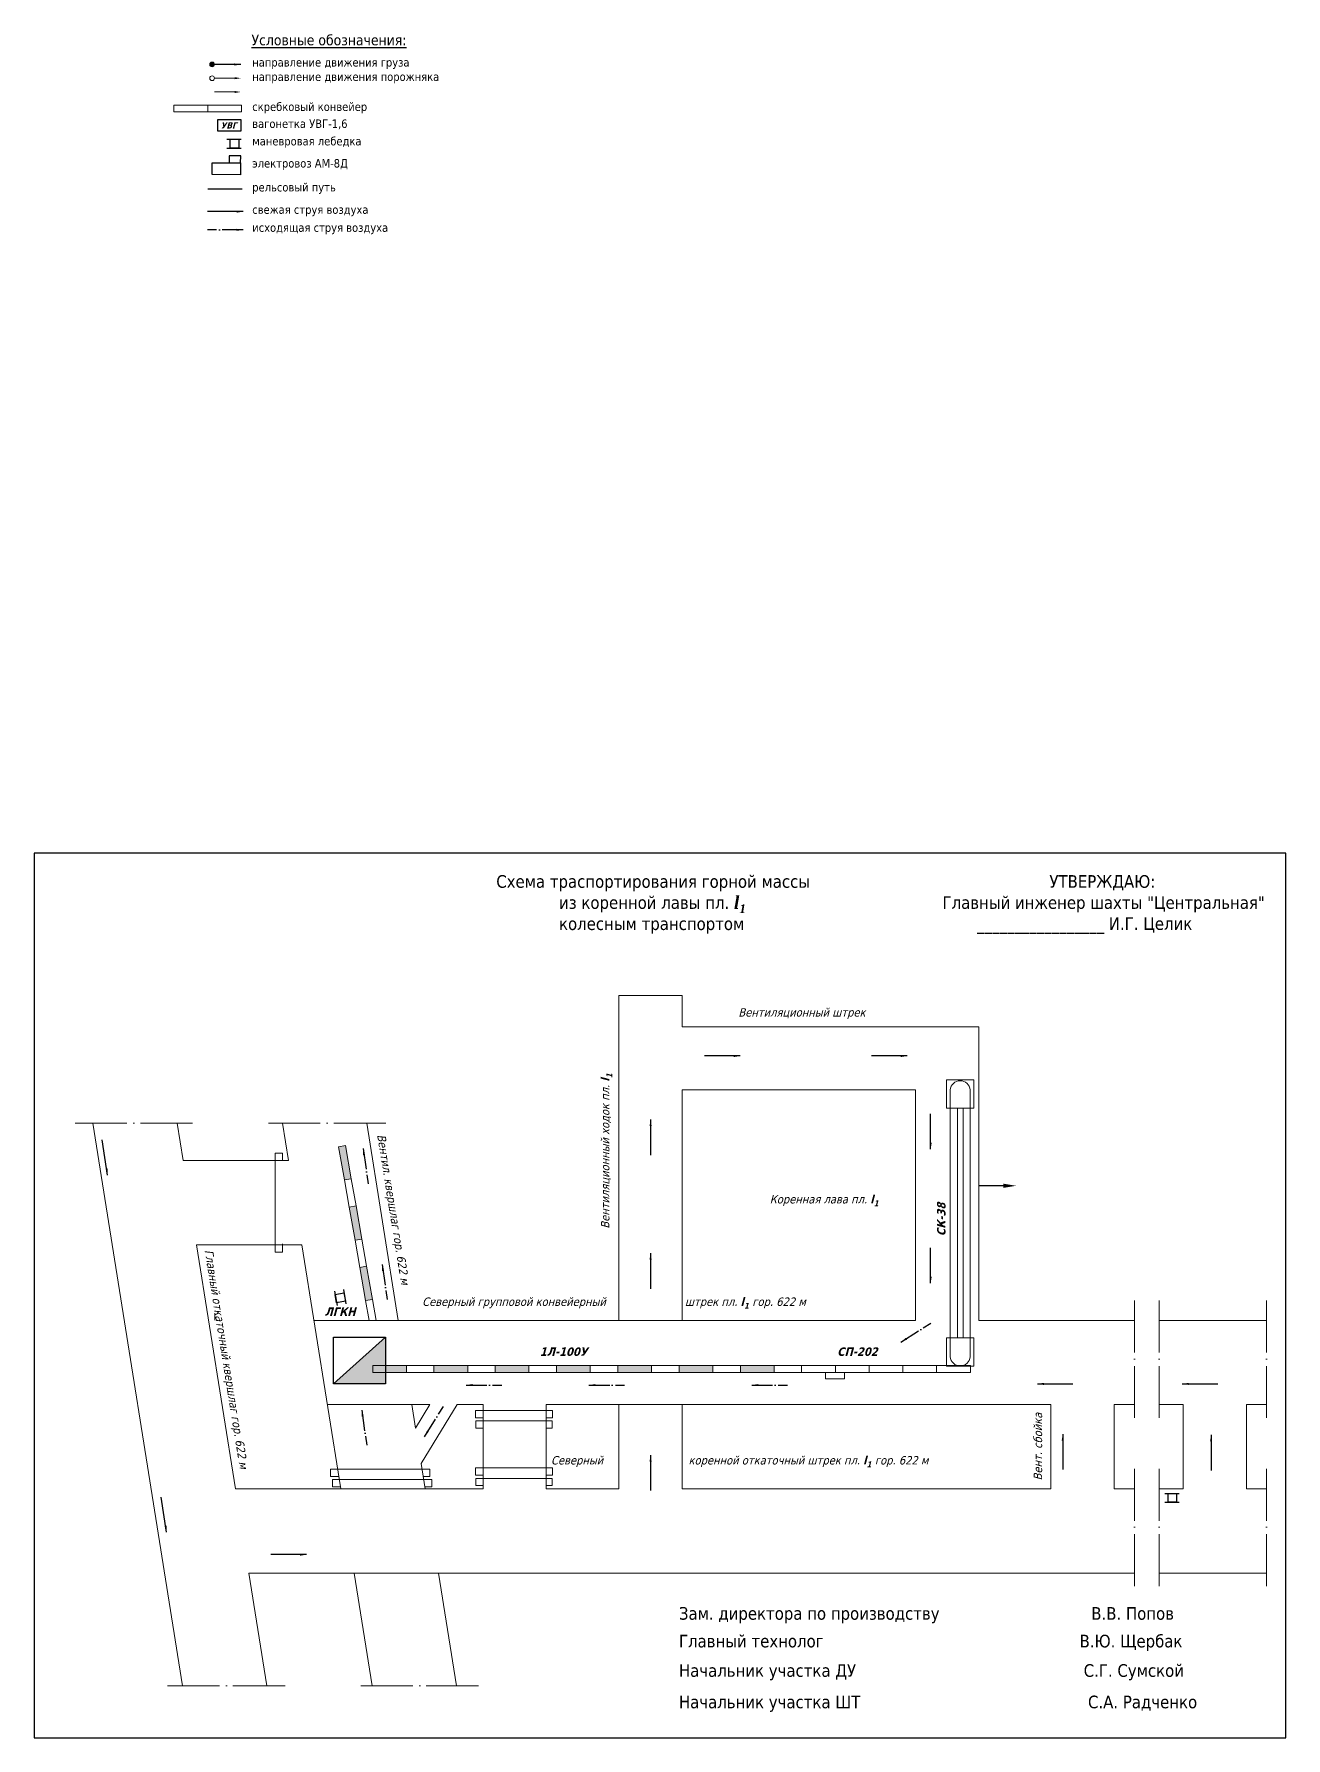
# Model space of a CAD drawing. Header units: millimetres. Extents: x 11621 to 12126, y -204 to 189.
# Drawn here: x 11621.1 to 11909.2, y -203.7 to 188.6 of the extents above; entities that cross this region are included whole.
import ezdxf

# ---------------------------------------------------------------- set-up
doc = ezdxf.new("R2010")
doc.units = ezdxf.units.MM
doc.linetypes.add('ACAD_ISO04W100', pattern=[30, 24, -3, 0, -3])
doc.styles.get("Standard").update_dxf_attribs({"font": 'TAHOMA.TTF'})
doc.dimstyles.new('ISO-25', dxfattribs={"dimtxt": 2.5, "dimasz": 2.5, "dimexe": 1.25, "dimexo": 0.625, "dimtad": 1, "dimdec": 0, "dimlfac": 50, "dimtxsty": 'Standard', "dimcen": 2.5, "dimadec": 0, "dimazin": 0, "dimtfac": 1, "dimtdec": 0, "dimtmove": 0, "dimatfit": 3, "dimfxl": 1, "dimarcsym": 0})

msp = doc.modelspace()

# ---------------------------------------------------------------- hatches: boundary and pattern name
at = {"lineweight": 15}
h = msp.add_hatch(color=7, dxfattribs=at)
edge = h.paths.add_edge_path()
edge.add_arc((11662.07, 181.57), 0.541, 0, 360)
at = {"lineweight": 30}
h = msp.add_hatch(color=9, dxfattribs=at)
h.paths.add_polyline_path([(11698.98, -102.78), (11697.64, -95.13), (11696.06, -95.41), (11697.4, -103.06)])
h.paths.add_polyline_path([(11696.55, -88.89), (11695.21, -81.24), (11693.63, -81.52), (11694.97, -89.17)])
h.paths.add_polyline_path([(11694.11, -75), (11692.77, -67.35), (11691.19, -67.63), (11692.53, -75.28)])
msp.add_hatch(color=7, dxfattribs=at).paths.add_polyline_path([(11702, -111.48), (11702, -122.19), (11690.05, -122.19)])
h = msp.add_hatch(color=9, dxfattribs=at)
h.paths.add_polyline_path([(11791.41, -117.98), (11783.64, -117.98), (11783.64, -119.59), (11791.41, -119.59)])
h.paths.add_polyline_path([(11777.31, -117.98), (11769.54, -117.98), (11769.54, -119.59), (11777.31, -119.59)])
h.paths.add_polyline_path([(11763.21, -117.98), (11755.44, -117.98), (11755.44, -119.59), (11763.21, -119.59)])
h.paths.add_polyline_path([(11749.1, -117.98), (11741.34, -117.98), (11741.34, -119.59), (11749.1, -119.59)])
h.paths.add_polyline_path([(11735, -117.98), (11727.24, -117.98), (11727.24, -119.59), (11735, -119.59)])
h.paths.add_polyline_path([(11720.9, -117.98), (11713.13, -117.98), (11713.13, -119.59), (11720.9, -119.59)])
h.paths.add_polyline_path([(11706.8, -117.98), (11699.03, -117.98), (11699.03, -119.59), (11706.8, -119.59)])

# ---------------------------------------------------------------- linework, layer by layer
at = {"color": 7, "lineweight": 30}
for p, q in [((11665.49, 164.37), (11668.8, 164.37)), ((11665.49, 162.33), (11668.8, 162.33)), ((11669, 152.86), (11661.08, 152.86)), ((11690.27, -100.89), (11690.84, -104.15)), ((11692.28, -100.53), (11692.85, -103.8)), ((11690.05, -122.19), (11702, -111.48)), ((11881.35, -147.45), (11884.66, -147.45)), ((11881.35, -149.49), (11884.66, -149.49))]:
    msp.add_line(p, q, dxfattribs=at)
at = {"color": 7, "lineweight": 15}
for p, q in [((11755.71, -107.61), (11755.71, -32.83)), ((11755.71, -32.83), (11770.26, -32.83)), ((11770.26, -40.01), (11770.26, -32.83)), ((11770.26, -40.01), (11838.53, -40.01)), ((11838.53, -107.61), (11838.53, -40.01)), ((11770.26, -54.56), (11823.98, -54.56)), ((11770.26, -107.61), (11770.26, -54.56)), ((11823.98, -107.61), (11823.98, -54.56)), ((11831.91, -116.08), (11831.91, -54.55)), ((11836.57, -116.08), (11836.57, -54.55)), ((11833.6, -111.64), (11833.6, -58.78)), ((11834.89, -111.64), (11834.89, -58.78)), ((11634.64, -62.18), (11655.27, -191.77)), ((11654.04, -62.18), (11655.41, -70.79)), ((11678.29, -62.18), (11679.66, -70.79)), ((11697.69, -62.18), (11704.92, -107.61)), ((11655.41, -70.79), (11679.66, -70.79)), ((11692.53, -75.28), (11693.63, -81.52)), ((11695.21, -81.24), (11694.11, -75)), ((11658.5, -90.19), (11667.44, -146.41)), ((11658.5, -90.19), (11682.75, -90.19)), ((11682.75, -90.19), (11691.69, -146.41)), ((11696.55, -88.89), (11694.97, -89.17)), ((11694.97, -89.17), (11696.06, -95.41)), ((11697.64, -95.13), (11696.55, -88.89)), ((11698.98, -102.78), (11697.4, -103.06)), ((11697.4, -103.06), (11698.2, -107.61)), ((11699.83, -107.61), (11698.98, -102.78)), ((11662.7, -105.94), (11662.7, -107.54)), ((11685.52, -107.61), (11823.98, -107.61)), ((11838.53, -107.61), (11874.36, -107.61)), ((11880.02, -107.61), (11904.7, -107.61)), ((11831.91, -116.08), (11831.91, -115.98)), ((11836.57, -116.08), (11836.57, -115.98)), ((11713.13, -117.98), (11706.8, -117.98)), ((11706.8, -117.98), (11706.8, -119.59)), ((11706.8, -119.59), (11713.13, -119.59)), ((11727.24, -117.98), (11720.9, -117.98)), ((11720.9, -117.98), (11720.9, -119.59)), ((11720.9, -119.59), (11727.24, -119.59)), ((11741.34, -117.98), (11735, -117.98)), ((11735, -117.98), (11735, -119.59)), ((11735, -119.59), (11741.34, -119.59)), ((11755.44, -117.98), (11749.1, -117.98)), ((11749.1, -117.98), (11749.1, -119.59)), ((11749.1, -119.59), (11755.44, -119.59)), ((11769.54, -117.98), (11763.21, -117.98)), ((11763.21, -117.98), (11763.21, -119.59)), ((11763.21, -119.59), (11769.54, -119.59)), ((11783.64, -117.98), (11777.31, -117.98)), ((11777.31, -117.98), (11777.31, -119.59)), ((11777.31, -119.59), (11783.64, -119.59)), ((11797.74, -117.98), (11791.41, -117.98)), ((11791.41, -117.98), (11791.41, -119.59)), ((11791.41, -119.59), (11797.74, -119.59)), ((11797.74, -119.59), (11797.74, -117.98)), ((11688.61, -127.01), (11712.2, -127.01)), ((11708.01, -127.01), (11708.87, -132.43)), ((11712.2, -127.01), (11708.87, -132.43)), ((11718.48, -127.01), (11710.16, -140.55)), ((11718.48, -127.01), (11724.43, -127.01)), ((11724.43, -146.41), (11724.43, -127.01)), ((11738.98, -146.41), (11738.98, -127.01)), ((11738.98, -127.01), (11855.1, -127.01)), ((11755.71, -146.41), (11755.71, -127.01)), ((11770.26, -146.41), (11770.26, -127.01)), ((11855.1, -146.41), (11855.1, -127.01)), ((11869.65, -146.41), (11869.65, -127.01)), ((11869.65, -127.01), (11874.36, -127.01)), ((11880.02, -127.01), (11885.59, -127.01)), ((11885.59, -146.41), (11885.59, -127.01)), ((11900.14, -146.41), (11900.14, -127.01)), ((11900.14, -127.01), (11904.7, -127.01)), ((11710.16, -140.55), (11711.09, -146.41)), ((11667.44, -146.41), (11724.43, -146.41)), ((11738.98, -146.41), (11755.71, -146.41)), ((11770.26, -146.41), (11855.1, -146.41)), ((11869.65, -146.41), (11874.36, -146.41)), ((11880.02, -146.41), (11885.59, -146.41)), ((11900.14, -146.41), (11904.7, -146.41)), ((11670.53, -165.81), (11874.36, -165.81)), ((11670.53, -165.81), (11674.67, -191.77)), ((11694.78, -165.81), (11698.92, -191.77)), ((11714.18, -165.81), (11718.32, -191.77)), ((11880.02, -165.81), (11904.7, -165.81))]:
    msp.add_line(p, q, dxfattribs=at)
at = {"color": 7, "linetype": 'ACAD_ISO04W100', "lineweight": 0, "ltscale": 0.5}
for p, q in [((11657.57, -62.18), (11630.53, -62.18)), ((11702.06, -62.18), (11675.02, -62.18)), ((11874.36, -103.04), (11874.36, -130.08)), ((11880.02, -103.04), (11880.02, -130.08)), ((11904.7, -103.04), (11904.7, -130.08)), ((11874.36, -141.75), (11874.36, -168.79)), ((11880.02, -141.75), (11880.02, -168.79)), ((11904.7, -141.75), (11904.7, -168.79)), ((11678.86, -191.77), (11651.82, -191.77)), ((11723.36, -191.77), (11696.32, -191.77))]:
    msp.add_line(p, q, dxfattribs=at)
at = {"color": 7, "lineweight": 0}
for p, q in [((11676.61, -91.9), (11676.61, -69.07)), ((11676.61, -69.07), (11678.25, -69.07)), ((11678.25, -69.07), (11678.25, -70.61)), ((11678.25, -91.9), (11678.25, -90.01)), ((11676.61, -91.9), (11678.25, -91.9)), ((11722.72, -128.37), (11740.44, -128.37)), ((11722.72, -128.37), (11722.72, -130.01)), ((11740.44, -128.37), (11740.44, -130.01)), ((11722.72, -130.01), (11724.43, -130.01)), ((11722.75, -130.77), (11740.36, -130.77)), ((11722.75, -130.77), (11722.75, -132.42)), ((11722.75, -132.42), (11724.43, -132.42)), ((11740.44, -130.01), (11738.98, -130.01)), ((11740.36, -132.42), (11738.98, -132.42)), ((11740.36, -130.77), (11740.36, -132.42)), ((11689.35, -141.88), (11712.18, -141.88)), ((11689.35, -141.88), (11689.35, -143.52)), ((11689.35, -143.52), (11691.24, -143.52)), ((11689.79, -144.28), (11712.63, -144.28)), ((11689.79, -144.28), (11689.79, -145.93)), ((11712.18, -143.52), (11710.64, -143.52)), ((11712.18, -141.88), (11712.18, -143.52)), ((11712.63, -144.28), (11712.63, -145.93)), ((11722.72, -141.57), (11740.44, -141.57)), ((11722.72, -141.57), (11722.72, -143.22)), ((11722.72, -143.22), (11724.43, -143.22)), ((11722.75, -143.98), (11740.36, -143.98)), ((11722.75, -143.98), (11722.75, -145.62)), ((11740.44, -143.22), (11738.98, -143.22)), ((11740.36, -143.98), (11740.36, -145.62)), ((11740.44, -141.57), (11740.44, -143.22)), ((11689.79, -145.93), (11691.68, -145.93)), ((11712.63, -145.93), (11711.08, -145.93)), ((11722.75, -145.62), (11724.43, -145.62)), ((11740.36, -145.62), (11738.98, -145.62))]:
    msp.add_line(p, q, dxfattribs=at)
at = {"color": 7, "lineweight": 15}
for points in [[(11667.23, 178.41), (11662.61, 178.41)], [(11667.23, 175.23), (11662.61, 175.23)]]:
    msp.add_lwpolyline(points, dxfattribs=at)
for points in [[(11653.29, 172.23), (11661.06, 172.23), (11661.06, 170.63), (11653.29, 170.63)], [(11661.06, 172.23), (11668.83, 172.23), (11668.83, 170.63), (11661.06, 170.63)], [(11831.05, -52.24), (11837.36, -52.24), (11837.36, -58.78), (11831.05, -58.78)], [(11694.11, -75), (11692.77, -67.35), (11691.19, -67.63), (11692.53, -75.28)], [(11696.55, -88.89), (11695.21, -81.24), (11693.63, -81.52), (11694.97, -89.17)], [(11698.98, -102.78), (11697.64, -95.13), (11696.06, -95.41), (11697.4, -103.06)], [(11831.05, -111.64), (11837.36, -111.64), (11837.36, -118.18), (11831.05, -118.18)], [(11706.8, -117.98), (11699.03, -117.98), (11699.03, -119.59), (11706.8, -119.59)], [(11720.9, -117.98), (11713.13, -117.98), (11713.13, -119.59), (11720.9, -119.59)], [(11735, -117.98), (11727.24, -117.98), (11727.24, -119.59), (11735, -119.59)], [(11749.1, -117.98), (11741.34, -117.98), (11741.34, -119.59), (11749.1, -119.59)], [(11763.21, -117.98), (11755.44, -117.98), (11755.44, -119.59), (11763.21, -119.59)], [(11777.31, -117.98), (11769.54, -117.98), (11769.54, -119.59), (11777.31, -119.59)], [(11791.41, -117.98), (11783.64, -117.98), (11783.64, -119.59), (11791.41, -119.59)], [(11805.51, -117.98), (11797.74, -117.98), (11797.74, -119.59), (11805.51, -119.59)], [(11807.58, -121.06), (11803.22, -121.06), (11803.22, -119.6), (11807.58, -119.6)], [(11813.28, -117.98), (11805.51, -117.98), (11805.51, -119.59), (11813.28, -119.59)], [(11821.04, -117.98), (11813.28, -117.98), (11813.28, -119.59), (11821.04, -119.59)], [(11828.81, -117.98), (11821.04, -117.98), (11821.04, -119.59), (11828.81, -119.59)], [(11836.58, -117.98), (11828.81, -117.98), (11828.81, -119.59), (11836.58, -119.59)]]:
    msp.add_lwpolyline(points, close=True, dxfattribs=at)
at = {"color": 7, "lineweight": 30}
for points in [[(11668.77, 168.83), (11663.32, 168.83), (11663.32, 166.3), (11668.77, 166.3)], [(11666.22, 164.37), (11668.19, 164.37), (11668.19, 162.33), (11666.22, 162.33)], [(11662.08, 156.2), (11662.08, 158.94), (11668.64, 158.92), (11668.64, 156.19)], [(11668.64, 158.92), (11668.65, 160.56), (11665.99, 160.57), (11665.99, 158.93)], [(11692.4, -101.26), (11692.74, -103.2), (11690.73, -103.55), (11690.39, -101.61)], [(11882.08, -147.45), (11884.05, -147.45), (11884.05, -149.49), (11882.08, -149.49)]]:
    msp.add_lwpolyline(points, close=True, dxfattribs=at)
for points in [[(11621.11, -0.05), (11621.11, -203.75), (11909.2, -203.75), (11909.2, -0.05), (11621.11, -0.05)], [(11845.63, -76.62), (11838.53, -76.62)], [(11702, -111.48), (11702, -122.19), (11690.05, -122.19)], [(11690.05, -122.19), (11690.05, -111.48), (11702, -111.48)]]:
    msp.add_lwpolyline(points, dxfattribs=at)
at = {"color": 7, "lineweight": 15}
for centre in [(11662.07, 181.57), (11662.07, 178.41)]:
    msp.add_circle(centre, 0.541, dxfattribs=at)
for centre, start, end in [((11834.24, -54.77), 5.4578, 174.5422), ((11834.24, -115.76), 185.4578, 354.5422)]:
    msp.add_arc(centre, 2.34, start, end, dxfattribs=at)
for points in [[(11667.23, 178.65), (11668.69, 178.41), (11667.23, 178.17)], [(11667.23, 175.47), (11668.69, 175.23), (11667.23, 174.99)]]:
    msp.add_solid(points, dxfattribs=at)
at = {"color": 7, "lineweight": 30}
msp.add_solid([(11844.18, -76.13), (11847.09, -76.62), (11844.18, -77.1)], dxfattribs=at)

# ---------------------------------------------------------------- texts
at = {"attachment_point": 1}
for s, insert, char_height, width in [('\\A1;\\pi20.556;{\\LУсловные обозначения:}', (11650.59, 188.41), 2.425, 77.4476), ('\\A1;направление движения груза', (11671.31, 183.03), 1.94, 77.4476), ('\\A1;направление движения порожняка', (11671.31, 179.72), 1.94, 77.4476), ('\\A1;скребковый конвейер', (11671.31, 172.81), 1.94, 77.4476), ('\\A1;вагонетка УВГ-1,6', (11671.31, 168.9), 1.94, 77.4476), ('\\A1;{\\fTahoma|b1|i1|c204|p34;УВГ}', (11664.04, 168.27), 1.455, 77.4476), ('\\A1;маневровая лебедка', (11671.31, 164.88), 1.94, 77.4476), ('\\A1;электровоз АМ-8Д', (11671.31, 159.78), 1.94, 77.4476), ('\\A1;рельсовый путь', (11671.31, 154.27), 1.94, 77.4476), ('\\A1;свежая струя воздуха', (11671.31, 149.12), 1.94, 77.4476), ('\\A1;исходящая струя воздуха', (11671.31, 144.98), 1.94, 77.4476), ('\\A1;\\pi2.5442;Схема траспортирования горной массы \\P\\pi16.983;из коренной лавы пл. {\\fTimes New Roman|b1|i1|c0|p18;l\\H0.7x;\\S^ 1;\\H1.4286x;\\P\\pi17.641;}колесным транспортом', (11724.93, -5.09), 2.91, 77.4476), ('\\A1;\\pi26.267;УТВЕРЖДАЮ:\\P\\pi1.6697;Главный инженер шахты "Центральная"\\P\\pi9.659;_________________ И.Г. Целик', (11828.5, -5.09), 2.91, 77.4476), ('\\A1;\\pi64.077;{\\fTahoma|b0|i1|c204|p34;Вентиляционный штрек}', (11719.11, -35.72), 1.94, 157.689), ('\\A1;\\pi37.109;{\\fTahoma|b0|i1|c204|p34;Коренная лава пл. \\fTahoma|b1|i1|c204|p34;l\\H0.7x;\\S^ 1;\\H1.4286x; }', (11753.29, -78.74), 1.94, 99.7295), ('\\A1;\\pi74.873;{\\fTahoma|b1|i1|c204|p34;ЛГКН}', (11613.08, -104.62), 1.94, 157.689), ('\\A1;\\pi3.8184;{\\fTahoma|b0|i1|c204|p34;Северный групповой конвейерный                         штрек пл. \\fTahoma|b1|i1|c204|p34;l\\H0.7x;\\S^ 1;\\H1.4286x; \\fTahoma|b0|i1|c204|p34;гор. 622 м}', (11706.6, -102.34), 1.94, 99.7295), ('\\A1;\\pi72.731;{\\fTahoma|b1|i1|c204|p34;1Л-100У}', (11664.76, -113.84), 1.94, 157.689), ('\\A1;\\pi73.734;{\\fTahoma|b1|i1|c204|p34;СП-202}', (11732.2, -113.84), 1.94, 157.689), ('\\A1;\\pi33.467;{\\fTahoma|b0|i1|c204|p34;Северный                           коренной откаточный штрек пл. \\fTahoma|b1|i1|c204|p34;l\\H0.7x;\\S^ 1;\\H1.4286x; \\fTahoma|b0|i1|c204|p34;гор. 622 м}', (11706.6, -138.85), 1.94, 157.689), ('\\A1;Зам. директора по производству                                В.В. Попов', (11769.51, -173.62), 2.91, 133.5338), ('\\A1;Главный технолог                                                      В.Ю. Щербак', (11769.51, -179.99), 2.91, 133.5338), ('\\A1;Начальник участка ДУ                                                С.Г. Сумской', (11769.51, -186.77), 2.91, 133.5338), ('\\A1;Начальник участка ШТ                                                С.А. Радченко', (11769.51, -194.01), 2.91, 133.5338)]:
    msp.add_mtext(s, dxfattribs=dict(at, insert=insert, char_height=char_height, width=width))
at = {"char_height": 1.94, "attachment_point": 1}
for s, insert, width, rotation in [('\\A1;\\pi31.83;{\\fTahoma|b0|i1|c204|p34;Вентиляционный ходок пл. \\fTahoma|b1|i1|c204|p34;l\\H0.7x;\\S^ 1;\\H1.4286x; }', (11751.56, -118.33), 99.7295, 90), ('\\A1;\\pi32.084;{\\fTahoma|b0|i1|c204|p34;Вентил. квершлаг гор. 622 м}', (11696.85, -32.94), 99.7295, 279.1464), ('\\A1;\\pi74.665;{\\fTahoma|b1|i1|c204|p34;СК-38}', (11828.91, -162.86), 157.689, 90), ('\\A1;\\pi23.971;{\\fTahoma|b0|i1|c204|p34;Главный откаточный квершлаг гор. 622 м}', (11658.44, -67.5), 99.7295, 279.1464), ('\\A1;\\pi70.96;{\\fTahoma|b0|i1|c204|p34;Вент. сбойка}', (11851.15, -215.43), 157.689, 90)]:
    msp.add_mtext(s, dxfattribs=dict(at, insert=insert, width=width, rotation=rotation))

# ---------------------------------------------------------------- leaders
at = {"color": 7, "lineweight": 15}
msp.add_leader([(11668.69, 181.57), (11662.07, 181.57)], dimstyle='ISO-25', override={"dimtxt": 1.5, "dimasz": 1.5, "dimexe": 0.05, "dimexo": 0, "dimgap": 1, "dimtad": 0, "dimdec": 1, "dimrnd": 0.005, "dimadec": 4, "dimtdec": 1}, dxfattribs=at)
at = {"color": 7, "lineweight": 30}
for points in [[(11669.19, 147.69), (11661, 147.69)], [(11783.61, -46.73), (11775.42, -46.73)], [(11822.04, -46.73), (11813.85, -46.73)], [(11762.99, -61.38), (11762.99, -69.57)], [(11827.43, -68.21), (11827.43, -60.02)], [(11638.01, -74.14), (11636.79, -66.04)], [(11762.99, -92.12), (11762.99, -100.31)], [(11827.43, -99.06), (11827.43, -90.87)], [(11852.01, -122.23), (11860.19, -122.23)], [(11885.34, -122.23), (11893.53, -122.23)], [(11857.84, -133.78), (11857.84, -141.97)], [(11891.98, -133.98), (11891.98, -142.17)], [(11762.99, -138.63), (11762.99, -146.81)], [(11651.59, -156.4), (11650.37, -148.3)], [(11683.78, -161.55), (11675.59, -161.55)]]:
    msp.add_leader(points, dimstyle='ISO-25', override={"dimtxt": 1.5, "dimasz": 1.5, "dimexe": 0.05, "dimexo": 0, "dimgap": 1, "dimtad": 0, "dimdec": 1, "dimrnd": 0.005, "dimadec": 4, "dimtdec": 1}, dxfattribs=at)
at = {"color": 7, "linetype": 'ACAD_ISO04W100', "lineweight": 30, "ltscale": 0.2}
for points in [[(11669.19, 143.49), (11661, 143.49)], [(11696.83, -68.06), (11697.98, -76.17)], [(11701.22, -94.72), (11702.38, -102.83)], [(11820.61, -112.64), (11827.5, -108.21)], [(11720.53, -122.51), (11728.72, -122.51)], [(11748.78, -122.51), (11756.96, -122.51)], [(11786.28, -122.51), (11794.47, -122.51)], [(11696.5, -128.25), (11697.66, -136.36)], [(11710.93, -134.39), (11715.31, -127.46)]]:
    msp.add_leader(points, dimstyle='ISO-25', override={"dimtxt": 1.5, "dimasz": 1.5, "dimexe": 0.05, "dimexo": 0, "dimgap": 1, "dimtad": 0, "dimdec": 1, "dimrnd": 0.005, "dimadec": 4, "dimtdec": 1}, dxfattribs=at)

doc.saveas('drawing.dxf')
